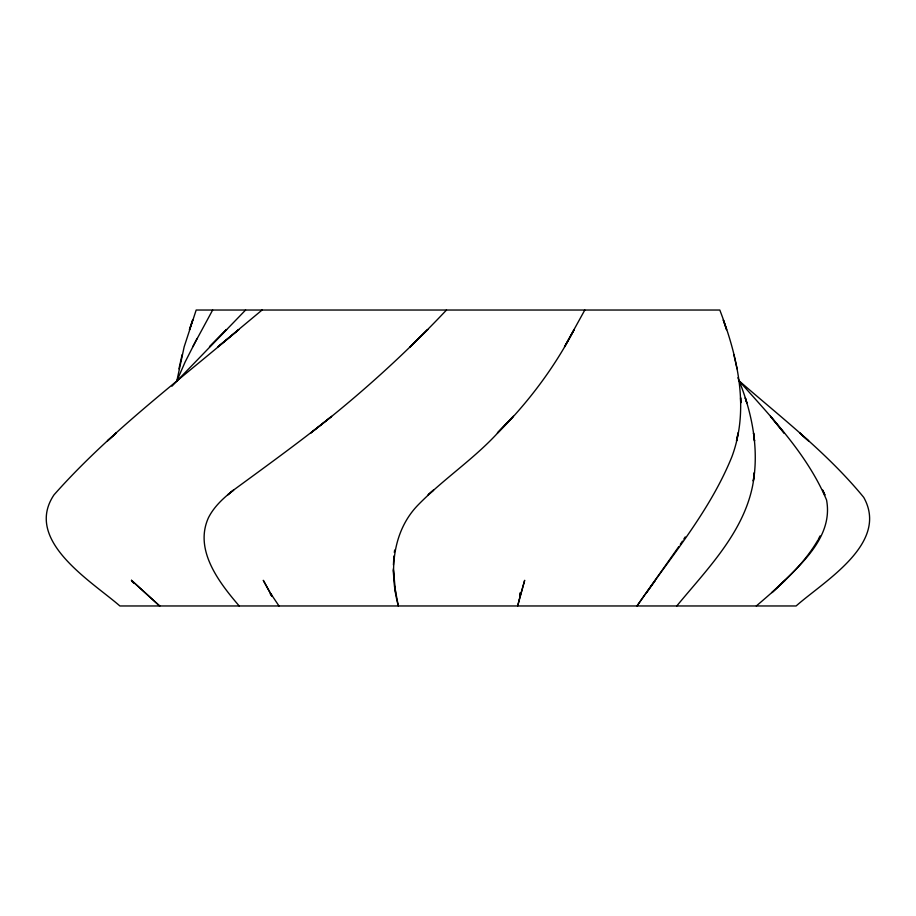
<?xml version="1.0" encoding="UTF-8"?>
<svg xmlns="http://www.w3.org/2000/svg" width="916" height="916" viewBox="0 0 916 916"><rect width="100%" height="100%" fill="white"/><g stroke="black" fill="none" stroke-linecap="round" stroke-linejoin="round"><path stroke-width="1.37" d="M393.433 565.035L393.891 556.046M394.315 552.417L394.67 550.069M176.742 381.445L184.173 346.798L196.184 310.032L719.816 310.032C737.437 356.21 749.803 408.421 731.964 456.569C709.728 511.678 670.26 557.42 636.998 605.968L678.779 546.634M178.929 368.862L182.158 354.629M176.605 381.445L185.147 361.969L197.1 338.462M818.469 539.02L820.083 535.906M192.749 346.798L212.661 310.032M584.809 310.032L564.519 346.798L574.195 329.577C554.295 367.843 528.131 402.525 497.686 433.005C473.24 459.603 442.703 479.572 417.639 505.426C392.197 531.944 389.071 571.928 398.334 605.968L394.613 586.355M817.931 540.051C802.679 566.317 779.104 586.446 756.33 605.968M683.863 539.02L685.225 536.948M680.302 544.379L682.454 541.138M646.639 592.629L655.432 580.309M676.775 605.968C706.602 569.718 743.174 533.307 752.666 485.526C759.604 449.103 751.967 411.57 737.884 377.781M171.933 386.209L245.602 310.032M446.504 310.032C404.494 354.458 359.026 395.54 310.707 433.005L331.603 416.379C299.692 441.97 266.522 465.912 233.546 490.094C223.733 497.743 214.23 506.365 208.505 517.609C193.768 549.886 219.164 582.622 239.225 605.968M785.138 580.309L771.902 592.629C796.473 568.241 833.915 539.146 826.553 499.976C807.156 453.97 771.226 417.261 738.559 380.289M262.079 310.032L217.928 346.798L238.79 329.577C175.895 383.06 108.878 432.867 53.975 494.892C23.392 540.635 91.669 581.397 119.893 605.968L796.107 605.968C824.079 581.168 889.459 543.463 863.742 497.388C827.583 453.283 781.909 418.108 739.052 380.816M131.881 581.259L133.828 583.16M270.289 593.74L271.869 595.972L270.334 593.74M272.144 595.972L270.609 593.74L272.178 595.972M270.037 592.629L263.27 580.309L270.06 592.629L279.002 605.968M733.842 354.629L737.071 368.862M395.598 592.629L393.308 568.962M393.388 570.382L393.926 580.309M754.372 472.645L753.284 481.118L754.395 472.645M520.403 592.629L519.922 595.251L520.437 592.629M738.113 433.005L736.51 440.928L738.159 433.005M519.361 599.167L517.666 605.968L524.673 580.309L519.372 599.167M192.658 320.108L189.475 329.577L192.658 320.108M513.246 416.379L497.399 433.005L513.292 416.379M226.515 329.577L209.535 346.798L226.515 329.577M427.703 329.577L410.231 346.798L427.703 329.577M116.195 433.005L107.412 440.928L116.24 433.005M433.497 490.094L428.093 494.892L433.566 490.094M233.546 490.094L227.637 494.892L233.614 490.094M159.67 605.968L131.457 580.309L159.67 605.968M808.588 440.928L799.76 433.005L808.588 440.928M784.073 433.005L770.528 416.379L784.073 433.005M824.847 494.892L822.671 490.094L824.824 494.892M726.525 329.577L723.342 320.108L726.525 329.577M746.792 402.742L745.258 397.819L746.769 402.742M754.555 440.928L753.524 433.005L754.521 440.928M740.701 402.742L740.609 397.819L740.701 402.742"/></g></svg>
